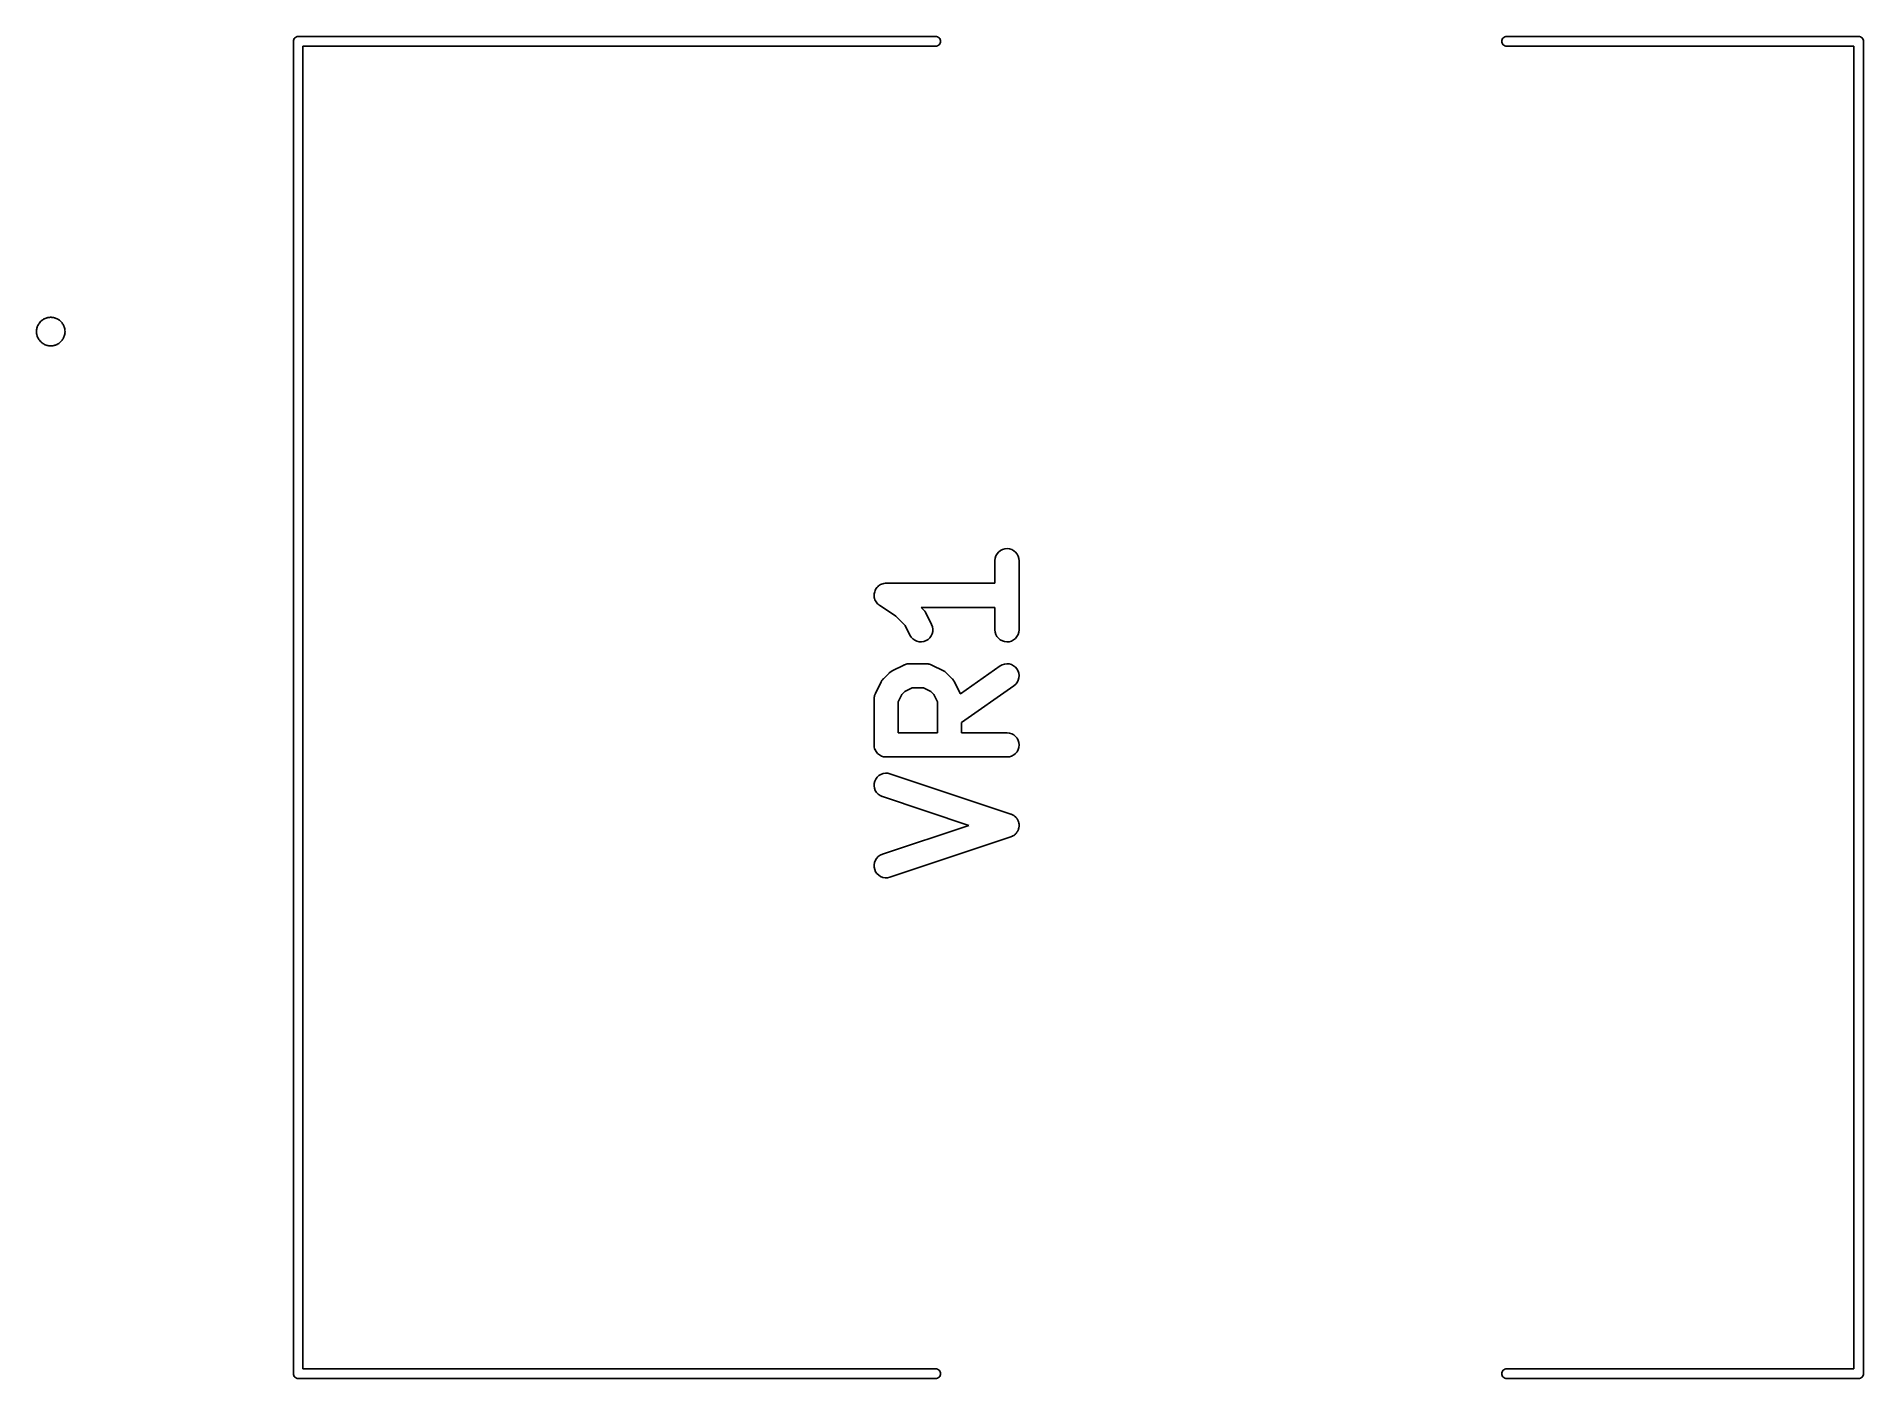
# Model space of a CAD drawing. Extents: x 67.6 to 86.8, y -69.1 to -54.9.
import ezdxf

# ---------------------------------------------------------------- set-up
doc = ezdxf.new("R2010")
doc.units = 0
doc.layers.add('BLACK', color=7, linetype='CONTINUOUS')

msp = doc.modelspace()

# ---------------------------------------------------------------- linework, layer by layer
at = {"layer": 'BLACK', "linetype": 'CONTINUOUS'}
for p, q in [((70.2498, -55), (70.2507, -54.9902)), ((70.25, -55.0024), (70.2498, -55)), ((70.25, -68.9976), (70.25, -55.0024)), ((70.2507, -54.9902), (70.2536, -54.9808)), ((70.2536, -54.9808), (70.2582, -54.9721)), ((70.2582, -54.9721), (70.2645, -54.9645)), ((70.2645, -54.9645), (70.2721, -54.9582)), ((70.2721, -54.9582), (70.2808, -54.9536)), ((70.2808, -54.9536), (70.2902, -54.9507)), ((70.2902, -54.9507), (70.2976, -54.95)), ((70.2976, -54.95), (70.3, -54.9498)), ((70.3, -54.9498), (70.3024, -54.95)), ((70.3024, -54.95), (77.0024, -54.95)), ((77.0024, -55.05), (70.35, -55.05)), ((70.35, -55.05), (70.35, -68.95)), ((77.0024, -54.95), (77.0098, -54.9507)), ((77.0098, -55.0493), (77.0024, -55.05)), ((77.0098, -54.9507), (77.0192, -54.9536)), ((77.0192, -55.0464), (77.0098, -55.0493)), ((77.0192, -54.9536), (77.0279, -54.9582)), ((77.0279, -55.0418), (77.0192, -55.0464)), ((77.0279, -54.9582), (77.0355, -54.9645)), ((77.0355, -55.0355), (77.0279, -55.0418)), ((77.0355, -54.9645), (77.0418, -54.9721)), ((77.0418, -55.0279), (77.0355, -55.0355)), ((77.0418, -54.9721), (77.0464, -54.9808)), ((77.0464, -55.0192), (77.0418, -55.0279)), ((77.0464, -54.9808), (77.0493, -54.9902)), ((77.0493, -55.0098), (77.0464, -55.0192)), ((77.0493, -54.9902), (77.0502, -55)), ((77.0502, -55), (77.0493, -55.0098)), ((82.9498, -55), (82.9507, -54.9902)), ((82.9507, -55.0098), (82.9498, -55)), ((82.9507, -54.9902), (82.9536, -54.9808)), ((82.9536, -55.0192), (82.9507, -55.0098)), ((82.9536, -54.9808), (82.9582, -54.9721)), ((82.9582, -55.0279), (82.9536, -55.0192)), ((82.9582, -54.9721), (82.9645, -54.9645)), ((82.9645, -55.0355), (82.9582, -55.0279)), ((82.9645, -54.9645), (82.9721, -54.9582)), ((82.9721, -55.0418), (82.9645, -55.0355)), ((82.9721, -54.9582), (82.9808, -54.9536)), ((82.9808, -55.0464), (82.9721, -55.0418)), ((82.9808, -54.9536), (82.9902, -54.9507)), ((82.9902, -55.0493), (82.9808, -55.0464)), ((82.9902, -54.9507), (82.9976, -54.95)), ((82.9976, -55.05), (82.9902, -55.0493)), ((82.9976, -54.95), (86.6976, -54.95)), ((86.65, -55.05), (82.9976, -55.05)), ((86.65, -68.95), (86.65, -55.05)), ((86.6976, -54.95), (86.7, -54.9498)), ((86.7, -54.9498), (86.7024, -54.95)), ((86.7024, -54.95), (86.7098, -54.9507)), ((86.7098, -54.9507), (86.7192, -54.9536)), ((86.7192, -54.9536), (86.7279, -54.9582)), ((86.7279, -54.9582), (86.7355, -54.9645)), ((86.7355, -54.9645), (86.7418, -54.9721)), ((86.7418, -54.9721), (86.7464, -54.9808)), ((86.7464, -54.9808), (86.7493, -54.9902)), ((86.7493, -54.9902), (86.7502, -55)), ((86.7502, -55), (86.75, -55.0024)), ((86.75, -55.0024), (86.75, -68.9976)), ((67.565, -57.9849), (67.5695, -57.9763)), ((67.5695, -57.9763), (67.5702, -57.9751)), ((67.5702, -57.9751), (67.5752, -57.9676)), ((67.5752, -57.9676), (67.5802, -57.96)), ((67.5802, -57.96), (67.5863, -57.9524)), ((67.5863, -57.9524), (67.5872, -57.9513)), ((67.5872, -57.9513), (67.5937, -57.9449)), ((67.5937, -57.9449), (67.6, -57.9384)), ((67.6, -57.9384), (67.6075, -57.9321)), ((67.6075, -57.9321), (67.6085, -57.9312)), ((67.6075, -57.9321), (67.6075, -57.9321)), ((67.6075, -57.9321), (67.6075, -57.9321)), ((67.6085, -57.9312), (67.6161, -57.9262)), ((67.6161, -57.9262), (67.6236, -57.9211)), ((67.6236, -57.9211), (67.6321, -57.9164)), ((67.6321, -57.9164), (67.6334, -57.9157)), ((67.6321, -57.9164), (67.6321, -57.9164)), ((67.6321, -57.9164), (67.6321, -57.9164)), ((67.6321, -57.9164), (67.6321, -57.9164)), ((67.6334, -57.9157), (67.6417, -57.9123)), ((67.6417, -57.9123), (67.6501, -57.9087)), ((67.6501, -57.9087), (67.6594, -57.9058)), ((67.6594, -57.9058), (67.6607, -57.9054)), ((67.6594, -57.9058), (67.6594, -57.9058)), ((67.6594, -57.9058), (67.6594, -57.9058)), ((67.6594, -57.9058), (67.6594, -57.9058)), ((67.6607, -57.9054), (67.6695, -57.9036)), ((67.6695, -57.9036), (67.6785, -57.9017)), ((67.6785, -57.9017), (67.6801, -57.9015)), ((67.6801, -57.9015), (67.6804, -57.9014)), ((67.6804, -57.9014), (67.6841, -57.9011)), ((67.6841, -57.9011), (67.6882, -57.9006)), ((67.6882, -57.9006), (67.6895, -57.9005)), ((67.6895, -57.9005), (67.6902, -57.9005)), ((67.6902, -57.9005), (67.6902, -57.9005)), ((67.6902, -57.9005), (67.6902, -57.9005)), ((67.6902, -57.9005), (67.6903, -57.9005)), ((67.6903, -57.9005), (67.6951, -57.9)), ((67.6951, -57.9), (67.7049, -57.9)), ((67.7049, -57.9), (67.7097, -57.9005)), ((67.7097, -57.9005), (67.7098, -57.9005)), ((67.7098, -57.9005), (67.7195, -57.9014)), ((67.7195, -57.9014), (67.7195, -57.9014)), ((67.7195, -57.9014), (67.7195, -57.9014)), ((67.7195, -57.9014), (67.7209, -57.9016)), ((67.7209, -57.9016), (67.7297, -57.9034)), ((67.7297, -57.9034), (67.7386, -57.9052)), ((67.7386, -57.9052), (67.7479, -57.908)), ((67.7479, -57.908), (67.748, -57.908)), ((67.748, -57.908), (67.748, -57.908)), ((67.748, -57.908), (67.7493, -57.9085)), ((67.7493, -57.9085), (67.7576, -57.912)), ((67.7576, -57.912), (67.766, -57.9155)), ((67.766, -57.9155), (67.7746, -57.9201)), ((67.7746, -57.9201), (67.7758, -57.9207)), ((67.7758, -57.9207), (67.7833, -57.9258)), ((67.7833, -57.9258), (67.7909, -57.9309)), ((67.7909, -57.9309), (67.7984, -57.937)), ((67.7984, -57.937), (67.7984, -57.937)), ((67.7984, -57.937), (67.7984, -57.937)), ((67.7984, -57.937), (67.7995, -57.9379)), ((67.7995, -57.9379), (67.8058, -57.9444)), ((67.8058, -57.9444), (67.8123, -57.9508)), ((67.8123, -57.9508), (67.8185, -57.9583)), ((67.8185, -57.9583), (67.8185, -57.9583)), ((67.8185, -57.9583), (67.8185, -57.9583)), ((67.8185, -57.9583), (67.8194, -57.9594)), ((67.8194, -57.9594), (67.8243, -57.967)), ((67.8243, -57.967), (67.8294, -57.9745)), ((67.8294, -57.9745), (67.8341, -57.9831)), ((67.8341, -57.9831), (67.8341, -57.9831)), ((67.8341, -57.9831), (67.8341, -57.9831)), ((67.8341, -57.9831), (67.8347, -57.9843)), ((67.5504, -58.0413), (67.5513, -58.0316)), ((67.5505, -58.0504), (67.5504, -58.0413)), ((67.5504, -58.0594), (67.5505, -58.0504)), ((67.5505, -58.0608), (67.5504, -58.0594)), ((67.5516, -58.0705), (67.5505, -58.0608)), ((67.5513, -58.0316), (67.5514, -58.0302)), ((67.5514, -58.0302), (67.5532, -58.0214)), ((67.5534, -58.0794), (67.5516, -58.0705)), ((67.5532, -58.0214), (67.555, -58.0124)), ((67.5551, -58.0883), (67.5534, -58.0794)), ((67.555, -58.0124), (67.5577, -58.003)), ((67.5555, -58.0896), (67.5551, -58.0883)), ((67.5584, -58.099), (67.5555, -58.0896)), ((67.5555, -58.0896), (67.5555, -58.0896)), ((67.5555, -58.0896), (67.5555, -58.0896)), ((67.5577, -58.003), (67.5581, -58.0017)), ((67.5581, -58.0017), (67.5616, -57.9934)), ((67.5619, -58.1073), (67.5584, -58.099)), ((67.5616, -57.9934), (67.565, -57.9849)), ((67.5653, -58.1157), (67.5619, -58.1073)), ((67.5659, -58.1169), (67.5653, -58.1157)), ((67.5659, -58.117), (67.5659, -58.1169)), ((67.5659, -58.1169), (67.5659, -58.1169)), ((67.5706, -58.1255), (67.5659, -58.117)), ((67.5756, -58.133), (67.5706, -58.1255)), ((67.5806, -58.1406), (67.5756, -58.133)), ((67.5815, -58.1417), (67.5806, -58.1406)), ((67.5877, -58.1492), (67.5815, -58.1417)), ((67.5942, -58.1556), (67.5877, -58.1492)), ((67.6005, -58.1621), (67.5942, -58.1556)), ((67.6016, -58.163), (67.6005, -58.1621)), ((67.6091, -58.1691), (67.6016, -58.163)), ((67.6167, -58.1742), (67.6091, -58.1691)), ((67.6242, -58.1793), (67.6167, -58.1742)), ((67.7839, -58.1738), (67.7764, -58.1789)), ((67.7914, -58.1688), (67.7839, -58.1738)), ((67.7925, -58.1679), (67.7914, -58.1688)), ((67.8, -58.1616), (67.7925, -58.1679)), ((67.7925, -58.1679), (67.7925, -58.1679)), ((67.7925, -58.1679), (67.7925, -58.1679)), ((67.8064, -58.1551), (67.8, -58.1616)), ((67.8128, -58.1487), (67.8064, -58.1551)), ((67.8137, -58.1476), (67.8128, -58.1487)), ((67.8198, -58.14), (67.8137, -58.1476)), ((67.8248, -58.1324), (67.8198, -58.14)), ((67.8298, -58.1249), (67.8248, -58.1324)), ((67.8305, -58.1237), (67.8298, -58.1249)), ((67.835, -58.1151), (67.8305, -58.1237)), ((67.8347, -57.9843), (67.8381, -57.9927)), ((67.8384, -58.1067), (67.835, -58.1151)), ((67.8381, -57.9927), (67.8416, -58.001)), ((67.8419, -58.0983), (67.8384, -58.1067)), ((67.8416, -58.001), (67.8445, -58.0104)), ((67.8423, -58.097), (67.8419, -58.0983)), ((67.845, -58.0876), (67.8423, -58.097)), ((67.8423, -58.097), (67.8423, -58.097)), ((67.8423, -58.097), (67.8423, -58.097)), ((67.8445, -58.0104), (67.8449, -58.0117)), ((67.8449, -58.0117), (67.8466, -58.0206)), ((67.8468, -58.0786), (67.845, -58.0876)), ((67.8466, -58.0206), (67.8484, -58.0295)), ((67.8486, -58.0698), (67.8468, -58.0786)), ((67.8484, -58.0295), (67.8495, -58.0392)), ((67.8487, -58.0684), (67.8486, -58.0698)), ((67.8496, -58.0587), (67.8487, -58.0684)), ((67.8495, -58.0392), (67.8496, -58.0406)), ((67.8496, -58.0406), (67.8495, -58.0496)), ((67.8495, -58.0496), (67.8496, -58.0587)), ((67.6254, -58.1799), (67.6242, -58.1793)), ((67.634, -58.1845), (67.6254, -58.1799)), ((67.6254, -58.1799), (67.6254, -58.1799)), ((67.6254, -58.1799), (67.6254, -58.1799)), ((67.6424, -58.188), (67.634, -58.1845)), ((67.6507, -58.1915), (67.6424, -58.188)), ((67.652, -58.192), (67.6507, -58.1915)), ((67.6614, -58.1948), (67.652, -58.192)), ((67.652, -58.192), (67.652, -58.192)), ((67.652, -58.192), (67.652, -58.192)), ((67.652, -58.192), (67.652, -58.192)), ((67.6703, -58.1965), (67.6614, -58.1948)), ((67.6791, -58.1984), (67.6703, -58.1965)), ((67.6805, -58.1986), (67.6791, -58.1984)), ((67.6902, -58.1995), (67.6805, -58.1986)), ((67.6805, -58.1986), (67.6805, -58.1986)), ((67.6805, -58.1986), (67.6805, -58.1986)), ((67.6903, -58.1995), (67.6902, -58.1995)), ((67.6951, -58.2), (67.6903, -58.1995)), ((67.7049, -58.2), (67.6951, -58.2)), ((67.7097, -58.1995), (67.7049, -58.2)), ((67.7098, -58.1995), (67.7097, -58.1995)), ((67.7105, -58.1995), (67.7098, -58.1995)), ((67.7098, -58.1995), (67.7098, -58.1995)), ((67.7098, -58.1995), (67.7098, -58.1995)), ((67.7118, -58.1994), (67.7105, -58.1995)), ((67.7159, -58.1989), (67.7118, -58.1994)), ((67.7196, -58.1986), (67.7159, -58.1989)), ((67.7199, -58.1985), (67.7196, -58.1986)), ((67.7215, -58.1983), (67.7199, -58.1985)), ((67.7305, -58.1964), (67.7215, -58.1983)), ((67.7393, -58.1946), (67.7305, -58.1964)), ((67.7406, -58.1942), (67.7393, -58.1946)), ((67.7499, -58.1913), (67.7406, -58.1942)), ((67.7406, -58.1942), (67.7406, -58.1942)), ((67.7406, -58.1942), (67.7406, -58.1942)), ((67.7583, -58.1877), (67.7499, -58.1913)), ((67.7666, -58.1843), (67.7583, -58.1877)), ((67.7679, -58.1836), (67.7666, -58.1843)), ((67.7764, -58.1789), (67.7679, -58.1836)), ((67.7679, -58.1836), (67.7679, -58.1836)), ((67.7679, -58.1836), (67.7679, -58.1836)), ((77.6225, -60.4561), (77.6253, -60.4315)), ((77.6225, -60.4579), (77.6225, -60.4561)), ((77.6225, -60.6937), (77.6225, -60.4579)), ((77.6253, -60.4315), (77.6328, -60.4078)), ((77.6328, -60.4078), (77.6447, -60.3861)), ((77.6447, -60.3861), (77.6607, -60.3671)), ((77.6607, -60.3671), (77.68, -60.3516)), ((77.68, -60.3516), (77.7019, -60.3401)), ((77.7019, -60.3401), (77.7257, -60.3331)), ((77.7257, -60.3331), (77.7504, -60.3309)), ((77.7504, -60.3309), (77.7751, -60.3335)), ((77.7751, -60.3335), (77.7987, -60.3408)), ((77.7987, -60.3408), (77.8205, -60.3526)), ((77.8205, -60.3526), (77.8396, -60.3684)), ((77.8396, -60.3684), (77.8553, -60.3876)), ((77.8553, -60.3876), (77.8669, -60.4095)), ((77.8669, -60.4095), (77.8741, -60.4332)), ((77.8741, -60.4332), (77.8765, -60.4579)), ((77.8765, -60.4579), (77.8765, -61.1836)), ((76.3525, -60.8196), (76.3539, -60.8072)), ((76.3525, -60.8197), (76.3525, -60.8196)), ((76.3525, -60.8198), (76.3525, -60.8197)), ((76.3536, -60.8316), (76.3525, -60.8198)), ((76.3547, -60.8443), (76.3536, -60.8316)), ((76.3539, -60.8072), (76.3551, -60.7952)), ((76.3548, -60.8444), (76.3547, -60.8443)), ((76.3548, -60.8445), (76.3548, -60.8444)), ((76.3581, -60.856), (76.3548, -60.8445)), ((76.3551, -60.7951), (76.3552, -60.795)), ((76.3551, -60.7952), (76.3551, -60.7951)), ((76.3552, -60.795), (76.3588, -60.7833)), ((76.3617, -60.8681), (76.3581, -60.856)), ((76.3588, -60.7833), (76.3624, -60.7715)), ((76.3624, -60.7715), (76.3625, -60.7714)), ((76.3625, -60.7713), (76.3683, -60.7606)), ((76.3625, -60.7714), (76.3625, -60.7713)), ((76.3683, -60.7606), (76.3742, -60.7497)), ((76.3742, -60.7497), (76.3743, -60.7496)), ((76.3743, -60.7495), (76.3823, -60.74)), ((76.3743, -60.7496), (76.3743, -60.7495)), ((76.3823, -60.74), (76.39, -60.7306)), ((76.39, -60.7306), (76.3901, -60.7305)), ((76.3901, -60.7305), (76.3902, -60.7305)), ((76.3902, -60.7305), (76.3998, -60.7227)), ((76.3998, -60.7227), (76.4092, -60.7149)), ((76.4092, -60.7149), (76.4093, -60.7149)), ((76.4093, -60.7149), (76.4094, -60.7148)), ((76.4094, -60.7148), (76.4203, -60.709)), ((76.4203, -60.709), (76.4311, -60.7033)), ((76.4311, -60.7033), (76.4312, -60.7033)), ((76.4312, -60.7033), (76.4313, -60.7032)), ((76.4313, -60.7032), (76.4433, -60.6996)), ((76.4433, -60.6996), (76.4549, -60.6961)), ((76.4549, -60.6961), (76.455, -60.6961)), ((76.455, -60.6961), (76.4675, -60.6949)), ((76.455, -60.6961), (76.455, -60.6961)), ((76.4675, -60.6949), (76.4795, -60.6937)), ((76.4795, -60.6937), (77.6225, -60.6937)), ((76.3617, -60.8682), (76.3617, -60.8681)), ((76.3618, -60.8683), (76.3617, -60.8682)), ((76.3675, -60.8792), (76.3618, -60.8683)), ((76.3731, -60.8901), (76.3675, -60.8792)), ((76.3732, -60.8902), (76.3731, -60.8901)), ((76.3733, -60.8903), (76.3732, -60.8902)), ((76.3809, -60.8998), (76.3733, -60.8903)), ((76.3886, -60.9094), (76.3809, -60.8998)), ((76.3887, -60.9095), (76.3886, -60.9094)), ((76.3888, -60.9096), (76.3887, -60.9095)), ((76.3979, -60.9172), (76.3888, -60.9096)), ((76.4076, -60.9254), (76.3979, -60.9172)), ((76.4078, -60.9255), (76.4076, -60.9254)), ((76.4091, -60.9264), (76.4078, -60.9255)), ((76.4078, -60.9255), (76.4078, -60.9255)), ((76.4078, -60.9255), (76.4078, -60.9255)), ((76.58, -61.0404), (76.4091, -60.9264)), ((76.6775, -61.1378), (76.58, -61.0404)), ((77.6225, -60.9477), (76.8466, -60.9477)), ((76.8466, -60.9477), (76.8717, -60.9728)), ((76.8717, -60.9728), (76.873, -60.9741)), ((76.873, -60.9741), (76.8774, -60.9797)), ((76.8774, -60.9797), (76.8823, -60.9848)), ((76.8823, -60.9848), (76.8851, -60.9893)), ((76.8851, -60.9893), (76.8884, -60.9934)), ((76.8884, -60.9934), (76.8917, -60.9998)), ((76.8917, -60.9998), (76.8955, -61.0058)), ((76.8955, -61.0058), (76.956, -61.1268)), ((77.6225, -61.1836), (77.6225, -60.9477)), ((76.7288, -61.2404), (76.6775, -61.1378)), ((76.742, -61.2613), (76.7288, -61.2404)), ((76.9624, -61.225), (76.9521, -61.2475)), ((76.956, -61.1268), (76.9568, -61.1284)), ((76.9568, -61.1284), (76.9653, -61.1516)), ((76.9682, -61.2009), (76.9624, -61.225)), ((76.9653, -61.1516), (76.9692, -61.1761)), ((76.9692, -61.1761), (76.9682, -61.2009)), ((77.6249, -61.2082), (77.6225, -61.1836)), ((77.6321, -61.232), (77.6249, -61.2082)), ((77.6437, -61.2539), (77.6321, -61.232)), ((77.8663, -61.2336), (77.8543, -61.2553)), ((77.8737, -61.21), (77.8663, -61.2336)), ((77.8765, -61.1853), (77.8737, -61.21)), ((77.8765, -61.1836), (77.8765, -61.1853)), ((76.759, -61.2794), (76.742, -61.2613)), ((76.7792, -61.2937), (76.759, -61.2794)), ((76.8018, -61.3039), (76.7792, -61.2937)), ((76.8259, -61.3095), (76.8018, -61.3039)), ((76.8507, -61.3103), (76.8259, -61.3095)), ((76.8752, -61.3063), (76.8507, -61.3103)), ((76.8984, -61.2976), (76.8752, -61.3063)), ((76.9195, -61.2845), (76.8984, -61.2976)), ((76.9376, -61.2676), (76.9195, -61.2845)), ((76.9521, -61.2475), (76.9376, -61.2676)), ((77.6594, -61.2731), (77.6437, -61.2539)), ((77.6785, -61.2889), (77.6594, -61.2731)), ((77.7003, -61.3006), (77.6785, -61.2889)), ((77.724, -61.308), (77.7003, -61.3006)), ((77.7486, -61.3106), (77.724, -61.308)), ((77.7733, -61.3083), (77.7486, -61.3106)), ((77.7971, -61.3013), (77.7733, -61.3083)), ((77.8191, -61.2898), (77.7971, -61.3013)), ((77.8384, -61.2743), (77.8191, -61.2898)), ((77.8543, -61.2553), (77.8384, -61.2743)), ((76.5175, -61.6324), (76.5227, -61.6275)), ((76.5227, -61.6275), (76.5272, -61.6246)), ((76.5272, -61.6246), (76.5313, -61.6213)), ((76.5313, -61.6213), (76.5376, -61.6181)), ((76.5376, -61.6181), (76.5437, -61.6143)), ((76.5437, -61.6143), (76.6646, -61.5538)), ((76.6646, -61.5538), (76.6662, -61.553)), ((76.6662, -61.553), (76.6697, -61.5517)), ((76.6697, -61.5517), (76.673, -61.55)), ((76.673, -61.55), (76.6813, -61.5475)), ((76.6813, -61.5475), (76.6895, -61.5445)), ((76.6895, -61.5445), (76.6932, -61.5439)), ((76.6932, -61.5439), (76.6968, -61.5428)), ((76.6968, -61.5428), (76.7054, -61.542)), ((76.7054, -61.542), (76.714, -61.5406)), ((76.714, -61.5406), (76.7177, -61.5407)), ((76.7177, -61.5407), (76.7214, -61.5404)), ((76.7214, -61.5404), (76.9029, -61.5404)), ((76.9029, -61.5404), (76.9046, -61.5404)), ((76.9046, -61.5404), (76.9084, -61.5408)), ((76.9084, -61.5408), (76.9121, -61.5407)), ((76.9121, -61.5407), (76.9206, -61.5422)), ((76.9206, -61.5422), (76.9293, -61.5432)), ((76.9293, -61.5432), (76.9328, -61.5443)), ((76.9328, -61.5443), (76.9365, -61.5449)), ((76.9365, -61.5449), (76.9446, -61.548)), ((76.9446, -61.548), (76.9529, -61.5506)), ((76.9529, -61.5506), (76.9562, -61.5525)), ((76.9562, -61.5525), (76.9597, -61.5538)), ((76.9597, -61.5538), (77.0806, -61.6143)), ((77.0806, -61.6143), (77.0822, -61.6151)), ((77.0822, -61.6151), (77.0882, -61.619)), ((77.0882, -61.619), (77.0945, -61.6223)), ((77.0945, -61.6223), (77.0985, -61.6257)), ((77.0985, -61.6257), (77.103, -61.6286)), ((77.103, -61.6286), (77.1081, -61.6335)), ((77.2596, -61.8553), (77.6767, -61.5633)), ((77.6767, -61.5633), (77.6782, -61.5623)), ((77.6782, -61.5623), (77.6999, -61.5505)), ((77.6999, -61.5505), (77.7236, -61.5431)), ((77.7236, -61.5431), (77.7482, -61.5404)), ((77.7482, -61.5404), (77.7729, -61.5426)), ((77.7729, -61.5426), (77.7967, -61.5495)), ((77.7967, -61.5495), (77.8187, -61.5609)), ((77.8187, -61.5609), (77.8381, -61.5763)), ((77.8381, -61.5763), (77.8541, -61.5953)), ((77.8541, -61.5953), (77.8661, -61.617)), ((77.8661, -61.617), (77.8737, -61.6406)), ((76.3659, -61.8525), (76.4264, -61.7315)), ((76.4264, -61.7315), (76.4272, -61.73)), ((76.4272, -61.73), (76.4311, -61.724)), ((76.4311, -61.724), (76.4345, -61.7177)), ((76.4345, -61.7177), (76.4378, -61.7136)), ((76.4378, -61.7136), (76.4407, -61.7092)), ((76.4407, -61.7092), (76.4457, -61.704)), ((76.4457, -61.704), (76.4502, -61.6985)), ((76.4502, -61.6985), (76.5107, -61.6381)), ((76.5107, -61.6381), (76.5119, -61.6368)), ((76.5119, -61.6368), (76.5175, -61.6324)), ((76.7514, -61.7944), (76.6757, -61.8322)), ((76.8729, -61.7944), (76.7514, -61.7944)), ((76.9486, -61.8322), (76.8729, -61.7944)), ((77.1081, -61.6335), (77.1136, -61.6381)), ((77.1136, -61.6381), (77.1741, -61.6985)), ((77.1741, -61.6985), (77.1753, -61.6998)), ((77.1753, -61.6998), (77.1798, -61.7054)), ((77.1798, -61.7054), (77.1847, -61.7106)), ((77.1847, -61.7106), (77.1875, -61.715)), ((77.1875, -61.715), (77.1908, -61.7192)), ((77.1908, -61.7192), (77.1941, -61.7255)), ((77.1941, -61.7255), (77.1979, -61.7315)), ((77.1979, -61.7315), (77.2584, -61.8525)), ((77.8224, -61.7714), (77.2718, -62.1568)), ((77.8412, -61.7553), (77.8224, -61.7714)), ((77.8565, -61.7358), (77.8412, -61.7553)), ((77.8678, -61.7137), (77.8565, -61.7358)), ((77.8745, -61.6899), (77.8678, -61.7137)), ((77.8737, -61.6406), (77.8765, -61.6652)), ((77.8765, -61.6652), (77.8745, -61.6899)), ((76.3525, -61.9075), (76.353, -61.9038)), ((76.3525, -61.9093), (76.3525, -61.9075)), ((76.3525, -62.3931), (76.3525, -61.9093)), ((76.3529, -61.9001), (76.3543, -61.8915)), ((76.353, -61.9038), (76.3529, -61.9001)), ((76.3543, -61.8915), (76.3553, -61.8829)), ((76.3553, -61.8829), (76.3564, -61.8793)), ((76.3564, -61.8793), (76.3571, -61.8756)), ((76.3571, -61.8756), (76.3602, -61.8675)), ((76.3602, -61.8675), (76.3628, -61.8593)), ((76.3628, -61.8593), (76.3646, -61.856)), ((76.3646, -61.856), (76.3659, -61.8525)), ((76.6444, -61.8636), (76.6065, -61.9393)), ((76.6065, -61.9393), (76.6065, -62.2661)), ((76.6757, -61.8322), (76.6444, -61.8636)), ((76.9799, -61.8636), (76.9486, -61.8322)), ((77.0178, -61.9393), (76.9799, -61.8636)), ((77.0178, -62.2661), (77.0178, -61.9393)), ((77.2584, -61.8525), (77.2591, -61.8541)), ((77.2591, -61.8541), (77.2596, -61.8553)), ((77.2718, -62.1568), (77.2718, -62.2661)), ((76.3537, -62.405), (76.3525, -62.3931)), ((76.6065, -62.2661), (77.0178, -62.2661)), ((77.2718, -62.2661), (77.7495, -62.2661)), ((77.7495, -62.2661), (77.7513, -62.2661)), ((77.7513, -62.2661), (77.7759, -62.2689)), ((77.7759, -62.2689), (77.7996, -62.2764)), ((77.7996, -62.2764), (77.8213, -62.2883)), ((77.8213, -62.2883), (77.8403, -62.3042)), ((77.8403, -62.3042), (77.8558, -62.3236)), ((77.8558, -62.3236), (77.8673, -62.3455)), ((77.8673, -62.3455), (77.8743, -62.3693)), ((77.8765, -62.394), (77.8739, -62.4186)), ((77.8743, -62.3693), (77.8765, -62.394)), ((76.3548, -62.4169), (76.3537, -62.405)), ((76.3549, -62.4173), (76.3548, -62.4169)), ((76.3549, -62.4178), (76.3549, -62.4173)), ((76.3584, -62.4292), (76.3549, -62.4178)), ((76.3618, -62.4407), (76.3584, -62.4292)), ((76.362, -62.4411), (76.3618, -62.4407)), ((76.3621, -62.4415), (76.362, -62.4411)), ((76.3677, -62.452), (76.3621, -62.4415)), ((76.3733, -62.4626), (76.3677, -62.452)), ((76.3735, -62.463), (76.3733, -62.4626)), ((76.3737, -62.4634), (76.3735, -62.463)), ((76.3813, -62.4726), (76.3737, -62.4634)), ((76.3888, -62.482), (76.3813, -62.4726)), ((76.3891, -62.4822), (76.3888, -62.482)), ((76.3894, -62.4826), (76.3891, -62.4822)), ((76.3986, -62.4902), (76.3894, -62.4826)), ((76.4078, -62.4979), (76.3986, -62.4902)), ((76.4082, -62.4981), (76.4078, -62.4979)), ((76.4085, -62.4984), (76.4082, -62.4981)), ((76.419, -62.5041), (76.4085, -62.4984)), ((76.4295, -62.5098), (76.419, -62.5041)), ((76.4299, -62.51), (76.4295, -62.5098)), ((76.4303, -62.5102), (76.4299, -62.51)), ((76.4417, -62.5137), (76.4303, -62.5102)), ((76.4531, -62.5173), (76.4417, -62.5137)), ((76.4536, -62.5174), (76.4531, -62.5173)), ((76.454, -62.5175), (76.4536, -62.5174)), ((76.4658, -62.5187), (76.454, -62.5175)), ((76.4778, -62.5201), (76.4658, -62.5187)), ((76.4786, -62.5201), (76.4778, -62.5201)), ((76.4787, -62.5201), (76.4786, -62.5201)), ((76.4786, -62.5201), (76.4786, -62.5201)), ((76.4795, -62.5201), (76.4787, -62.5201)), ((77.7495, -62.5201), (76.4795, -62.5201)), ((77.7742, -62.5177), (77.7495, -62.5201)), ((77.7979, -62.5105), (77.7742, -62.5177)), ((77.8198, -62.4989), (77.7979, -62.5105)), ((77.839, -62.4832), (77.8198, -62.4989)), ((77.8548, -62.4641), (77.839, -62.4832)), ((77.8666, -62.4423), (77.8548, -62.4641)), ((77.8739, -62.4186), (77.8666, -62.4423)), ((76.3536, -62.7996), (76.3593, -62.7754)), ((76.3593, -62.7754), (76.3696, -62.7529)), ((76.3696, -62.7529), (76.384, -62.7327)), ((76.384, -62.7327), (76.4021, -62.7158)), ((76.4021, -62.7158), (76.4231, -62.7026)), ((76.4231, -62.7026), (76.4463, -62.6939)), ((76.4463, -62.6939), (76.4707, -62.6897)), ((76.4707, -62.6897), (76.4955, -62.6904)), ((76.4955, -62.6904), (76.5197, -62.6959)), ((76.5197, -62.6959), (77.7897, -63.1193)), ((76.3528, -62.8243), (76.3536, -62.7996)), ((76.3567, -62.8488), (76.3528, -62.8243)), ((76.3653, -62.872), (76.3567, -62.8488)), ((76.3783, -62.8931), (76.3653, -62.872)), ((76.3951, -62.9113), (76.3783, -62.8931)), ((76.4152, -62.9259), (76.3951, -62.9113)), ((76.4377, -62.9363), (76.4152, -62.9259)), ((76.4394, -62.9369), (76.4377, -62.9363)), ((77.3479, -63.2398), (76.4394, -62.9369)), ((77.7897, -63.1193), (77.7914, -63.1198)), ((77.7914, -63.1198), (77.7993, -63.1235)), ((77.7993, -63.1235), (77.8075, -63.1268)), ((77.8075, -63.1268), (77.8106, -63.1287)), ((77.8106, -63.1287), (77.8139, -63.1303)), ((77.8139, -63.1303), (77.821, -63.1354)), ((77.821, -63.1354), (77.8283, -63.1402)), ((77.8283, -63.1402), (77.831, -63.1427)), ((77.831, -63.1427), (77.8339, -63.1448)), ((77.8339, -63.1448), (77.8399, -63.1513)), ((77.8399, -63.1513), (77.8462, -63.1574)), ((77.8462, -63.1574), (77.8483, -63.1604)), ((77.8483, -63.1604), (77.8507, -63.163)), ((77.8507, -63.163), (77.8553, -63.1705)), ((76.4394, -63.5426), (77.3479, -63.2398)), ((77.7977, -63.3567), (77.7897, -63.3602)), ((77.8059, -63.3535), (77.7977, -63.3567)), ((77.809, -63.3516), (77.8059, -63.3535)), ((77.8123, -63.3501), (77.809, -63.3516)), ((77.8195, -63.3451), (77.8123, -63.3501)), ((77.8269, -63.3404), (77.8195, -63.3451)), ((77.8296, -63.3379), (77.8269, -63.3404)), ((77.8326, -63.3358), (77.8296, -63.3379)), ((77.8386, -63.3295), (77.8326, -63.3358)), ((77.845, -63.3235), (77.8386, -63.3295)), ((77.8471, -63.3205), (77.845, -63.3235)), ((77.8496, -63.3179), (77.8471, -63.3205)), ((77.8544, -63.3105), (77.8496, -63.3179)), ((77.8595, -63.3033), (77.8544, -63.3105)), ((77.8553, -63.1705), (77.8603, -63.1777)), ((77.861, -63.3), (77.8595, -63.3033)), ((77.8603, -63.1777), (77.8618, -63.1811)), ((77.8629, -63.297), (77.861, -63.3)), ((77.8618, -63.1811), (77.8637, -63.1842)), ((77.8661, -63.2887), (77.8629, -63.297)), ((77.8637, -63.1842), (77.8668, -63.1924)), ((77.8697, -63.2808), (77.8661, -63.2887)), ((77.8668, -63.1924), (77.8703, -63.2004)), ((77.8706, -63.2772), (77.8697, -63.2808)), ((77.8703, -63.2004), (77.8711, -63.204)), ((77.8719, -63.2738), (77.8706, -63.2772)), ((77.8711, -63.204), (77.8723, -63.2074)), ((77.8734, -63.2652), (77.8719, -63.2738)), ((77.8723, -63.2074), (77.8737, -63.216)), ((77.8754, -63.2566), (77.8734, -63.2652)), ((77.8737, -63.216), (77.8756, -63.2246)), ((77.8755, -63.253), (77.8754, -63.2566)), ((77.8762, -63.2494), (77.8755, -63.253)), ((77.8756, -63.2246), (77.8757, -63.2283)), ((77.8757, -63.2283), (77.8763, -63.2319)), ((77.8763, -63.2319), (77.876, -63.2406)), ((77.876, -63.2406), (77.8762, -63.2494)), ((76.4167, -63.5527), (76.4394, -63.5426)), ((77.7897, -63.3602), (76.5197, -63.7836)), ((76.3529, -63.6534), (76.3572, -63.629)), ((76.3534, -63.6782), (76.3529, -63.6534)), ((76.3588, -63.7024), (76.3534, -63.6782)), ((76.3572, -63.629), (76.3661, -63.6059)), ((76.3687, -63.7251), (76.3588, -63.7024)), ((76.3661, -63.6059), (76.3794, -63.585)), ((76.3829, -63.7455), (76.3687, -63.7251)), ((76.3794, -63.585), (76.3965, -63.567)), ((76.3965, -63.567), (76.4167, -63.5527)), ((76.4007, -63.7627), (76.3829, -63.7455)), ((76.4215, -63.7761), (76.4007, -63.7627)), ((76.4446, -63.7852), (76.4215, -63.7761)), ((76.469, -63.7897), (76.4446, -63.7852)), ((76.4938, -63.7893), (76.469, -63.7897)), ((76.518, -63.7841), (76.4938, -63.7893)), ((76.5197, -63.7836), (76.518, -63.7841)), ((70.2498, -69), (70.25, -68.9976)), ((70.2507, -69.0098), (70.2498, -69)), ((70.2536, -69.0192), (70.2507, -69.0098)), ((70.2582, -69.0279), (70.2536, -69.0192)), ((70.2645, -69.0355), (70.2582, -69.0279)), ((70.2721, -69.0418), (70.2645, -69.0355)), ((70.2808, -69.0464), (70.2721, -69.0418)), ((70.2902, -69.0493), (70.2808, -69.0464)), ((70.3, -69.0502), (70.2902, -69.0493)), ((70.3024, -69.05), (70.3, -69.0502)), ((77.0024, -69.05), (70.3024, -69.05)), ((70.35, -68.95), (77.0024, -68.95)), ((77.0024, -68.95), (77.0098, -68.9507)), ((77.0098, -69.0493), (77.0024, -69.05)), ((77.0098, -68.9507), (77.0192, -68.9536)), ((77.0192, -69.0464), (77.0098, -69.0493)), ((77.0192, -68.9536), (77.0279, -68.9582)), ((77.0279, -69.0418), (77.0192, -69.0464)), ((77.0279, -68.9582), (77.0355, -68.9645)), ((77.0355, -69.0355), (77.0279, -69.0418)), ((77.0355, -68.9645), (77.0418, -68.9721)), ((77.0418, -69.0279), (77.0355, -69.0355)), ((77.0418, -68.9721), (77.0464, -68.9808)), ((77.0464, -69.0192), (77.0418, -69.0279)), ((77.0464, -68.9808), (77.0493, -68.9902)), ((77.0493, -69.0098), (77.0464, -69.0192)), ((77.0493, -68.9902), (77.0502, -69)), ((77.0502, -69), (77.0493, -69.0098)), ((82.9498, -69), (82.9507, -68.9902)), ((82.9507, -69.0098), (82.9498, -69)), ((82.9507, -68.9902), (82.9536, -68.9808)), ((82.9536, -69.0192), (82.9507, -69.0098)), ((82.9536, -68.9808), (82.9582, -68.9721)), ((82.9582, -69.0279), (82.9536, -69.0192)), ((82.9582, -68.9721), (82.9645, -68.9645)), ((82.9645, -69.0355), (82.9582, -69.0279)), ((82.9645, -68.9645), (82.9721, -68.9582)), ((82.9721, -69.0418), (82.9645, -69.0355)), ((82.9721, -68.9582), (82.9808, -68.9536)), ((82.9808, -69.0464), (82.9721, -69.0418)), ((82.9808, -68.9536), (82.9902, -68.9507)), ((82.9902, -69.0493), (82.9808, -69.0464)), ((82.9902, -68.9507), (82.9976, -68.95)), ((82.9976, -69.05), (82.9902, -69.0493)), ((82.9976, -68.95), (86.65, -68.95)), ((86.6976, -69.05), (82.9976, -69.05)), ((86.7, -69.0502), (86.6976, -69.05)), ((86.7098, -69.0493), (86.7, -69.0502)), ((86.7192, -69.0464), (86.7098, -69.0493)), ((86.7279, -69.0418), (86.7192, -69.0464)), ((86.7355, -69.0355), (86.7279, -69.0418)), ((86.7418, -69.0279), (86.7355, -69.0355)), ((86.7464, -69.0192), (86.7418, -69.0279)), ((86.7493, -69.0098), (86.7464, -69.0192)), ((86.75, -69.0024), (86.7493, -69.0098)), ((86.75, -68.9976), (86.7502, -69)), ((86.7502, -69), (86.75, -69.0024)), ((86.75, -69.0024), (86.75, -69.0024))]:
    msp.add_line(p, q, dxfattribs=at)

doc.saveas('drawing.dxf')
